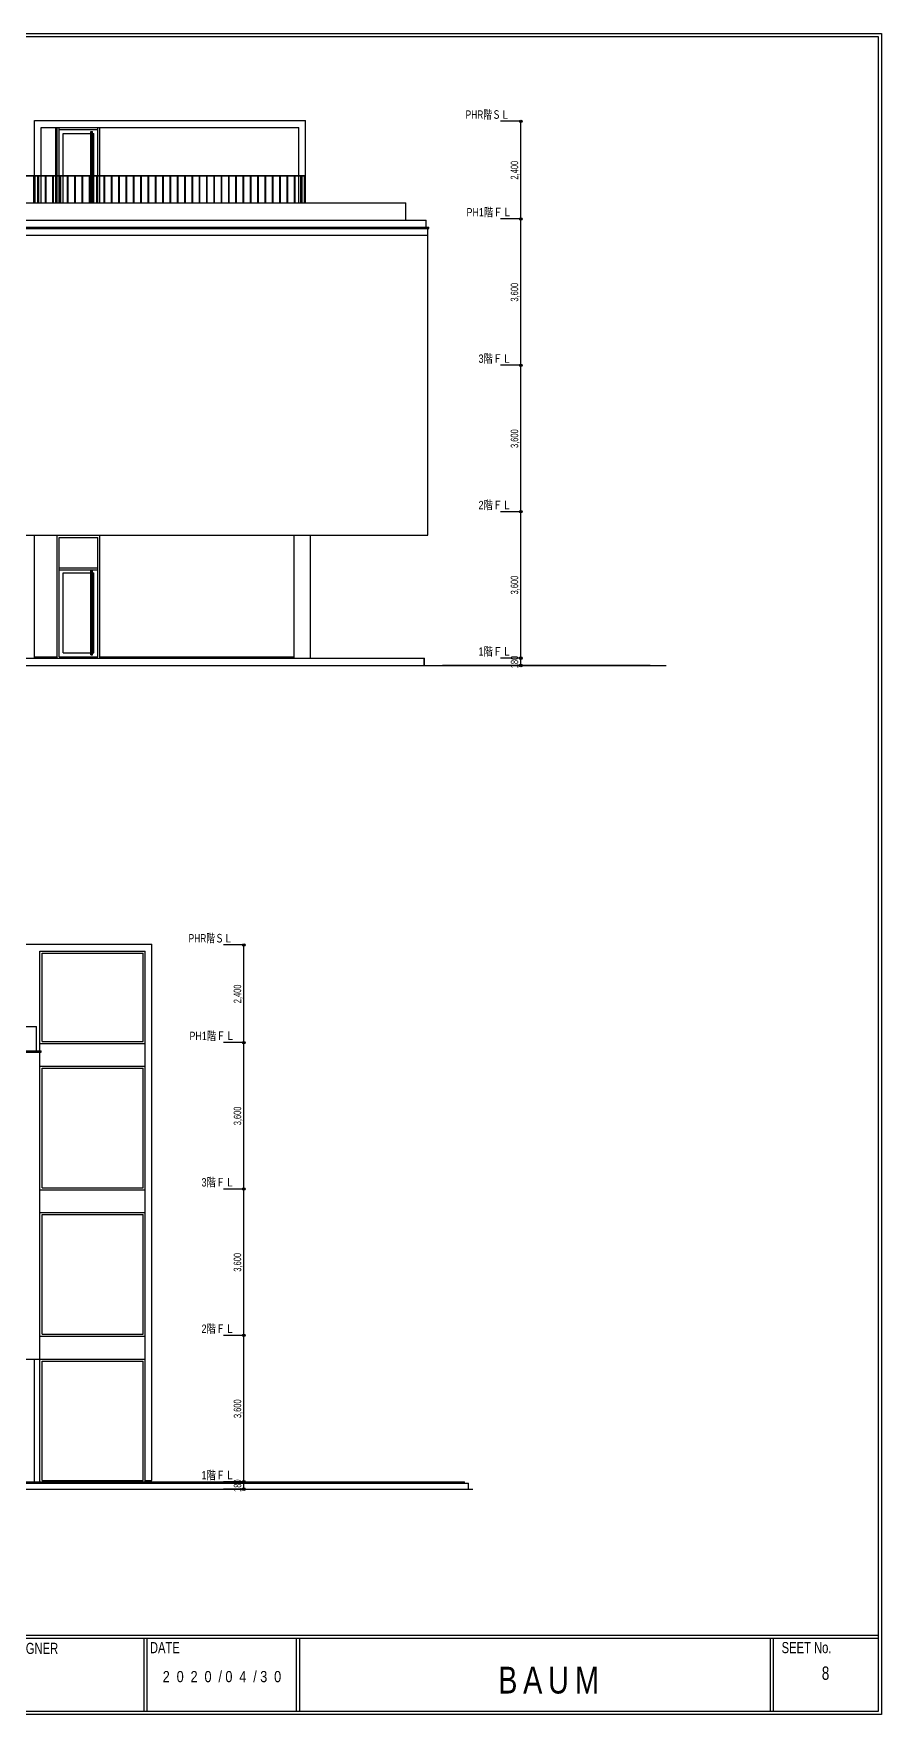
# Model space of a CAD drawing. Units: millimetres at full size, sheet at 1:150. Extents: x -30038 to 30038, y -20812 to 20512.
# Drawn here: x 9200 to 30038, y -20812 to 20512 of the extents above; entities that cross this region are included whole.
import ezdxf
from ezdxf.enums import TextEntityAlignment as Align

# ---------------------------------------------------------------- set-up
doc = ezdxf.new("R2010")
doc.units = ezdxf.units.MM
doc.header["$LTSCALE"] = 150
doc.header["$PDMODE"] = 32
doc.header["$PDSIZE"] = 60
for name, color, linetype in [('0-0_ﾚｲﾔ-0', 4, 'Continuous'), ('0-5_ﾚｲﾔ-5', 3, 'Continuous'), ('0-6_ﾚｲﾔ-6', 4, 'Continuous')]:
    doc.layers.add(name, color=color, linetype=linetype)
doc.styles.add('游ゴシック Light', font='')
doc.styles.get('游ゴシック Light').set_extended_font_data('游ゴシック Light')

msp = doc.modelspace()

# ---------------------------------------------------------------- linework, layer by layer
at = {"layer": '0-0_ﾚｲﾔ-0'}
for p, q in [((-30037.5, 20512.5), (30037.5, 20512.5)), ((-29962.5, 20437.5), (29962.5, 20437.5)), ((29962.5, 20437.5), (29962.5, -20737.5)), ((30037.5, 20512.5), (30037.5, -20812.5)), ((-29962.5, -18862.5), (29962.5, -18862.5)), ((-29962.5, -18937.5), (29962.5, -18937.5)), ((11906.2, -18937.5), (11906.2, -20737.5)), ((11981.2, -18937.5), (11981.2, -20737.5)), ((15656.2, -18937.5), (15656.2, -20737.5)), ((15731.2, -18937.5), (15731.2, -20737.5)), ((27300, -18937.5), (27300, -20737.5)), ((27375, -18937.5), (27375, -20737.5)), ((30037.5, -20812.5), (-30037.5, -20812.5)), ((29962.5, -20737.5), (-29962.5, -20737.5))]:
    msp.add_line(p, q, dxfattribs=at)
at = {"layer": '0-5_ﾚｲﾔ-5'}
for p, q in [((9217.3, 18207), (9217.4, 18207)), ((9217.4, 17027), (9217.4, 18357)), ((9217.4, 17027), (9217.4, 18207)), ((9385.4, 17027), (9385.4, 18207)), ((10826.3, 18207), (10826.4, 18207)), ((10826.4, 17027), (10826.4, 18207)), ((10826.4, 17027), (10826.4, 18207)), ((15717.4, 17027), (15717.4, 18207)), ((15885.4, 16352), (15885.4, 18357)), ((-16733.5, 17012), (15801.2, 17012)), ((9206.4, 16352), (9206.4, 17012)), ((9221.4, 16352), (9221.4, 17012)), ((9241.4, 16352), (9241.4, 17012)), ((9301.4, 16352), (9301.4, 17012)), ((9313.9, 16352), (9313.9, 17012)), ((9328.9, 16352), (9328.9, 17012)), ((9385.4, 16352), (9385.4, 17012)), ((9493.9, 16352), (9493.9, 17012)), ((9508.9, 16352), (9508.9, 17012)), ((9673.9, 16352), (9673.9, 17012)), ((9688.9, 16352), (9688.9, 17012)), ((9853.9, 16352), (9853.9, 17012)), ((9868.9, 16352), (9868.9, 17012)), ((10033.9, 16352), (10033.9, 17012)), ((10048.9, 16352), (10048.9, 17012)), ((10213.9, 16352), (10213.9, 17012)), ((10228.9, 16352), (10228.9, 17012)), ((10393.9, 16352), (10393.9, 17012)), ((10408.9, 16352), (10408.9, 17012)), ((10573.9, 16352), (10573.9, 17012)), ((10588.9, 16352), (10588.9, 17012)), ((10753.9, 16352), (10753.9, 17012)), ((10768.9, 16352), (10768.9, 17012)), ((10826.4, 16352), (10826.4, 17012)), ((10826.4, 16352), (10826.4, 17012)), ((10933.9, 16352), (10933.9, 17012)), ((10948.9, 16352), (10948.9, 17012)), ((11113.9, 16352), (11113.9, 17012)), ((11128.9, 16352), (11128.9, 17012)), ((11293.9, 16352), (11293.9, 17012)), ((11308.9, 16352), (11308.9, 17012)), ((11473.9, 16352), (11473.9, 17012)), ((11488.9, 16352), (11488.9, 17012)), ((11653.9, 16352), (11653.9, 17012)), ((11668.9, 16352), (11668.9, 17012)), ((11833.9, 16352), (11833.9, 17012)), ((11848.9, 16352), (11848.9, 17012)), ((12013.9, 16352), (12013.9, 17012)), ((12028.9, 16352), (12028.9, 17012)), ((12193.9, 16352), (12193.9, 17012)), ((12208.9, 16352), (12208.9, 17012)), ((12373.9, 16352), (12373.9, 17012)), ((12388.9, 16352), (12388.9, 17012)), ((12553.9, 16352), (12553.9, 17012)), ((12568.9, 16352), (12568.9, 17012)), ((12733.9, 16352), (12733.9, 17012)), ((12748.9, 16352), (12748.9, 17012)), ((12913.9, 16352), (12913.9, 17012)), ((12928.9, 16352), (12928.9, 17012)), ((13093.9, 16352), (13093.9, 17012)), ((13108.9, 16352), (13108.9, 17012)), ((13273.9, 16352), (13273.9, 17012)), ((13288.9, 16352), (13288.9, 17012)), ((13453.9, 16352), (13453.9, 17012)), ((13468.9, 16352), (13468.9, 17012)), ((13633.9, 16352), (13633.9, 17012)), ((13648.9, 16352), (13648.9, 17012)), ((13813.9, 16352), (13813.9, 17012)), ((13828.9, 16352), (13828.9, 17012)), ((13993.9, 16352), (13993.9, 17012)), ((14008.9, 16352), (14008.9, 17012)), ((14173.9, 16352), (14173.9, 17012)), ((14188.9, 16352), (14188.9, 17012)), ((14353.9, 16352), (14353.9, 17012)), ((14368.9, 16352), (14368.9, 17012)), ((14533.9, 16352), (14533.9, 17012)), ((14548.9, 16352), (14548.9, 17012)), ((14713.9, 16352), (14713.9, 17012)), ((14728.9, 16352), (14728.9, 17012)), ((14893.9, 16352), (14893.9, 17012)), ((14908.9, 16352), (14908.9, 17012)), ((15073.9, 16352), (15073.9, 17012)), ((15088.9, 16352), (15088.9, 17012)), ((15253.9, 16352), (15253.9, 17012)), ((15268.9, 16352), (15268.9, 17012)), ((15433.9, 16352), (15433.9, 17012)), ((15448.9, 16352), (15448.9, 17012)), ((15613.9, 16352), (15613.9, 17012)), ((15628.9, 16352), (15628.9, 17012)), ((15717.4, 16352), (15717.4, 17012)), ((15766.4, 16352), (15766.4, 17012)), ((15781.4, 16352), (15781.4, 17012)), ((15801.2, 17027), (15861.5, 17027)), ((15801.2, 17012), (15801.2, 17027)), ((15801.2, 17012), (15861.5, 17012)), ((15801.4, 16352), (15801.4, 17012)), ((15861.4, 16352), (15861.4, 17012)), ((15861.5, 17012), (15861.5, 17027)), ((18885.4, 11777), (18885.4, 15722)), ((18885.4, 8177), (18885.4, 12227)), ((18885.4, 8342), (18885.4, 11777)), ((18885.4, 8342), (18885.4, 8372)), ((-19282.6, 8177), (18885.4, 8177)), ((9217.4, 5187), (9217.4, 8177)), ((9217.4, 5187), (9217.4, 8177)), ((9776.4, 5187), (9776.4, 8177)), ((10826.4, 5187), (10826.4, 8177)), ((15601.4, 5187), (15601.4, 8177)), ((-28500, 4977), (24750, 4977)), ((-28500, 4976), (24750, 4976)), ((-28500, 4975), (24750, 4975)), ((9217.4, 5187), (9776.4, 5187)), ((9217.4, 5157), (9217.4, 5187)), ((10826.4, 5187), (15601.4, 5187)), ((15601.4, 5157), (15601.4, 5187)), ((9356.2, -4500), (9356.2, -2045)), ((11938.2, -4875), (11938.2, -2045)), ((12106.2, -4875), (12106.2, -2045)), ((9356.2, -4875), (9356.2, -4530)), ((9356.2, -8225), (9356.2, -4530)), ((11938.2, -8475), (11938.2, -4875)), ((12106.2, -8475), (12106.2, -4875)), ((9356.2, -12075), (9356.2, -8225)), ((11938.2, -12075), (11938.2, -8475)), ((12106.2, -12075), (12106.2, -8475)), ((9356.2, -15065), (9356.2, -11525)), ((11938.2, -15065), (11938.2, -11525)), ((12106.2, -15065), (12106.2, -11525)), ((9192.6, -12075), (9356.2, -12075)), ((-11577.8, -15276), (19995.5, -15276)), ((-11577.8, -15277), (19995.5, -15277)), ((11938.2, -15065), (12106.2, -15065)), ((11938.2, -15095), (11938.2, -15065)), ((12092.2, -15095), (12092.2, -15065)), ((19995.5, -15277), (19995.5, -15275))]:
    msp.add_line(p, q, dxfattribs=at)
at = {"layer": '0-5_ﾚｲﾔ-5', "color": 4}
for p, q in [((9385.4, 18207), (15717.4, 18207)), ((9742.4, 17027), (9742.4, 18207)), ((9776.4, 17027), (9776.4, 18207)), ((9826.4, 17027), (9826.4, 18207)), ((9826.4, 18157), (9826.4, 18207)), ((10776.4, 17027), (10776.4, 18207)), ((10776.4, 18157), (10776.4, 18207)), ((10826.3, 17027), (10826.3, 18207)), ((15885.4, 18207), (15885.4, 18375)), ((21175.4, 18357), (20675.4, 18357)), ((21175.4, 15957), (21175.4, 18357)), ((9826.4, 18157), (10776.4, 18157)), ((9926.4, 18057), (10606.9, 18057)), ((9926.4, 17027), (9926.4, 18057)), ((10610.7, 17027), (10610.7, 18107)), ((10617.7, 17027), (10617.7, 18107)), ((10626.4, 17027), (10626.4, 18107)), ((10635.1, 17027), (10635.1, 18107)), ((10642, 17027), (10642, 18107)), ((10645.9, 17027), (10645.9, 18107)), ((10645.9, 18057), (10676.4, 18057)), ((10676.4, 17027), (10676.4, 18057)), ((9742.4, 16352), (9742.4, 17012)), ((9776.4, 16352), (9776.4, 17012)), ((9826.4, 16352), (9826.4, 17012)), ((9926.4, 16352), (9926.4, 17012)), ((10606.9, 16352), (10606.9, 17012)), ((10610.7, 16352), (10610.7, 17012)), ((10610.7, 16352), (10610.7, 17012)), ((10617.7, 16352), (10617.7, 17012)), ((10617.7, 16352), (10617.7, 17012)), ((10626.4, 16352), (10626.4, 17012)), ((10626.4, 16352), (10626.4, 17012)), ((10635.1, 16352), (10635.1, 17012)), ((10635.1, 16352), (10635.1, 17012)), ((10642, 16352), (10642, 17012)), ((10642, 16352), (10642, 17012)), ((10645.9, 16352), (10645.9, 17012)), ((10676.4, 16352), (10676.4, 17012)), ((10776.4, 16352), (10776.4, 17012)), ((10826.3, 16352), (10826.3, 17012)), ((-198.6, 16352), (18351.4, 16352)), ((18351.4, 15927), (18351.4, 16352)), ((-19248.6, 15927), (18851.4, 15927)), ((-198.6, 15752), (18915.4, 15752)), ((-198.6, 15722), (18915.4, 15722)), ((18851.4, 15752), (18851.4, 15927)), ((18915.4, 15722), (18915.4, 15752)), ((21175.4, 15957), (20675.4, 15957)), ((21175.4, 15957), (20675.4, 15957)), ((21175.4, 12357), (21175.4, 15957)), ((21175.4, 12357), (20675.4, 12357)), ((21175.4, 12357), (20675.4, 12357)), ((21175.4, 8757), (21175.4, 12357)), ((21175.4, 8757), (20675.4, 8757)), ((21175.4, 8757), (20675.4, 8757)), ((21175.4, 5157), (21175.4, 8757)), ((9826.4, 5187), (9826.4, 8127)), ((9826.4, 8127), (10776.4, 8127)), ((10776.4, 5187), (10776.4, 8127)), ((15601.4, 5157), (15601.4, 8177)), ((16001.4, 5157), (16001.4, 8177)), ((9826.4, 7327), (10776.4, 7327)), ((9926.4, 7257), (10606.9, 7257)), ((9926.4, 5287), (9926.4, 7257)), ((10610.7, 5237), (10610.7, 7307)), ((10617.7, 5237), (10617.7, 7307)), ((10626.4, 5237), (10626.4, 7307)), ((10635.1, 5237), (10635.1, 7307)), ((10642, 5237), (10642, 7307)), ((10645.9, 5237), (10645.9, 7307)), ((10645.9, 7257), (10676.4, 7257)), ((10776.4, 7327), (10776.4, 7377)), ((9776.4, 5157), (9776.4, 5187)), ((9776.4, 5157), (9776.4, 5187)), ((9826.4, 5187), (10776.4, 5187)), ((9926.4, 5287), (10606.9, 5287)), ((10606.9, 5237), (10610.7, 5237)), ((10610.7, 5237), (10617.7, 5237)), ((10617.7, 5237), (10626.4, 5237)), ((10626.4, 5237), (10635.1, 5237)), ((10635.1, 5237), (10642, 5237)), ((10642, 5237), (10645.9, 5237)), ((10826.4, 5157), (10826.4, 5187)), ((10826.4, 5157), (10826.4, 5187)), ((18796.4, 4977), (18796.4, 5157)), ((18806.4, 4977), (18806.4, 5157)), ((21175.4, 5157), (20675.4, 5157)), ((21175.4, 5157), (20675.4, 5157)), ((21175.4, 4977), (20675.4, 4977)), ((21175.4, 4977), (21175.4, 5157)), ((24351.4, 4977), (24351.4, 4987)), ((9356.2, -2045), (11938.2, -2045)), ((11938.2, -4295), (11938.2, -2045)), ((11938.2, -2095), (11938.2, -2045)), ((12106.2, -2045), (12106.2, -1877)), ((14366.2, -1895), (13866.2, -1895)), ((14366.2, -4295), (14366.2, -1895)), ((9406.2, -4265), (9406.2, -2095)), ((9406.2, -2095), (11888.2, -2095)), ((11888.2, -4265), (11888.2, -2095)), ((9272.2, -4500), (9272.2, -3900)), ((-9341.8, -4530), (9386.2, -4530)), ((9356.2, -4315), (11938.2, -4315)), ((9356.2, -4695), (9356.2, -4530)), ((9386.2, -4530), (9386.2, -4500)), ((9406.2, -4265), (11888.2, -4265)), ((11938.2, -4315), (11938.2, -4265)), ((14366.2, -4295), (13866.2, -4295)), ((14366.2, -4295), (13866.2, -4295)), ((14366.2, -7895), (14366.2, -4295)), ((9356.2, -4875), (11938.2, -4875)), ((9406.2, -4925), (11888.2, -4925)), ((9406.2, -7865), (9406.2, -4925)), ((11888.2, -7865), (11888.2, -4925)), ((11938.2, -4925), (11938.2, -4875)), ((11938.2, -7895), (11938.2, -4875)), ((11938.2, -7895), (11938.2, -4875)), ((11938.2, -4925), (11938.2, -4875)), ((9356.2, -7915), (11938.2, -7915)), ((9406.2, -7865), (11888.2, -7865)), ((11938.2, -7915), (11938.2, -7865)), ((11938.2, -7915), (11938.2, -7865)), ((14366.2, -7895), (13866.2, -7895)), ((14366.2, -7895), (13866.2, -7895)), ((14366.2, -11495), (14366.2, -7895)), ((9356.2, -11495), (9356.2, -8475)), ((9356.2, -8525), (9356.2, -8475)), ((9356.2, -8475), (11938.2, -8475)), ((11888.2, -11465), (11888.2, -8525)), ((11938.2, -11495), (11938.2, -8475)), ((11938.2, -8525), (11938.2, -8475)), ((9356.2, -11515), (11938.2, -11515)), ((9406.2, -11465), (11888.2, -11465)), ((14366.2, -11495), (13866.2, -11495)), ((14366.2, -11495), (13866.2, -11495)), ((14366.2, -15095), (14366.2, -11495)), ((9356.2, -12075), (9356.2, -11910)), ((-9311.8, -12075), (9356.2, -12075)), ((9222.2, -15095), (9222.2, -12075)), ((9356.2, -12075), (11938.2, -12075)), ((9406.2, -12125), (11888.2, -12125)), ((9406.2, -15065), (9406.2, -12125)), ((11888.2, -15065), (11888.2, -12125)), ((9356.2, -15095), (9356.2, -15065)), ((9406.2, -15065), (11888.2, -15065)), ((14366.2, -15095), (13866.2, -15095)), ((14366.2, -15095), (13866.2, -15095)), ((14366.2, -15275), (13866.2, -15275)), ((14366.2, -15275), (14366.2, -15095)), ((19791.7, -15125), (19791.7, -15095)), ((19892.7, -15275), (19892.7, -15125))]:
    msp.add_line(p, q, dxfattribs=at)
at = {"layer": '0-5_ﾚｲﾔ-5'}
for points in [[(9217.3, 17027), (9217.3, 18207), (9217.4, 18207)], [(-16733.5, 17012), (-16733.5, 17027), (15801.2, 17027)], [(-11577.8, -15277), (-11577.8, -15275), (19995.5, -15275)]]:
    msp.add_lwpolyline(points, dxfattribs=at)
at = {"layer": '0-5_ﾚｲﾔ-5', "color": 4}
for points in [[(9217.4, 18207), (9217.4, 18375), (15885.4, 18375)], [(10606.9, 17027), (10606.9, 18107), (10610.7, 18107)], [(10610.7, 17027), (10610.7, 18107), (10617.7, 18107)], [(10617.7, 17027), (10617.7, 18107), (10626.4, 18107)], [(10626.4, 17027), (10626.4, 18107), (10635.1, 18107)], [(10635.1, 17027), (10635.1, 18107), (10642, 18107)], [(10642, 17027), (10642, 18107), (10645.9, 18107)], [(-198.6, 15557), (18885.4, 15557), (18885.4, 15722)], [(-198.6, 8177), (18885.4, 8177), (18885.4, 8342)], [(9826.4, 7327), (9826.4, 7377), (10776.4, 7377)], [(10606.9, 5237), (10606.9, 7307), (10610.7, 7307)], [(10610.7, 5237), (10610.7, 7307), (10617.7, 7307)], [(10617.7, 5237), (10617.7, 7307), (10626.4, 7307)], [(10626.4, 5237), (10626.4, 7307), (10635.1, 7307)], [(10635.1, 5237), (10635.1, 7307), (10642, 7307)], [(10642, 5237), (10642, 7307), (10645.9, 7307)], [(10645.9, 5287), (10676.4, 5287), (10676.4, 7257)], [(-20333.6, 4977), (-20333.6, 5157), (18796.4, 5157)], [(18796.4, 4977), (18796.4, 5157), (18806.4, 5157)], [(19251.4, 4977), (19251.4, 4987), (24351.4, 4987)], [(7988.2, -2045), (7988.2, -1877), (12106.2, -1877)], [(-9227.8, -4325), (-9227.8, -3900), (9272.2, -3900)], [(-9341.8, -4530), (-9341.8, -4500), (9386.2, -4500)], [(9406.2, -11465), (9406.2, -8525), (11888.2, -8525)], [(-11477.8, -15125), (-11477.8, -15095), (19791.7, -15095)], [(-11477.8, -15275), (-11477.8, -15125), (19892.7, -15125)]]:
    msp.add_lwpolyline(points, dxfattribs=at)
for p in [(21175.4, 18357), (21175.4, 15957), (21175.4, 12357), (21175.4, 8757), (21175.4, 8757), (21175.4, 5157), (21175.4, 4977), (14366.2, -1895), (14366.2, -4295), (14366.2, -7895), (14366.2, -11495), (14366.2, -15095), (14366.2, -15275)]:
    msp.add_point(p, dxfattribs=at)

# ---------------------------------------------------------------- texts
at = {"layer": '0-0_ﾚｲﾔ-0', "style": '游ゴシック Light', "width": 0.75}
for s, p in [('DESIGNER', (8364.1, -19409.5)), ('DATE', (12058.7, -19391)), ('SEET No.', (27585, -19390.1))]:
    msp.add_text(s, height=274.9, dxfattribs=at).set_placement(p, align=Align.BOTTOM_LEFT)
at = {"layer": '0-0_ﾚｲﾔ-0', "insert": (20620.5, -20308.5), "char_height": 659.8, "attachment_point": 7, "style": '游ゴシック Light'}
msp.add_mtext('\\T1.3;\\W0.8;BAUM', dxfattribs=at)
at = {"layer": '0-5_ﾚｲﾔ-5', "color": 7, "style": '游ゴシック Light'}
for s, width, p in [('PHR階ＳＬ', 0.75, (19817.8, 18357)), ('PH1階ＦＬ', 0.8, (19839.1, 15957)), ('3階ＦＬ', 0.8, (20136.1, 12357)), ('2階ＦＬ', 0.8, (20136.1, 8757)), ('1階ＦＬ', 0.8, (20136.1, 5157)), ('PHR階ＳＬ', 0.75, (13008.6, -1895)), ('PH1階ＦＬ', 0.8, (13029.9, -4295)), ('3階ＦＬ', 0.8, (13326.9, -7895)), ('2階ＦＬ', 0.8, (13326.9, -11495)), ('1階ＦＬ', 0.8, (13326.9, -15095))]:
    msp.add_text(s, height=205.3, dxfattribs=dict(at, width=width)).set_placement(p, align=Align.BOTTOM_LEFT)
at = {"layer": '0-5_ﾚｲﾔ-5', "color": 7, "style": '游ゴシック Light', "width": 0.75}
for s, p in [('2,400', (21165.4, 16924.3)), ('3,600', (21165.4, 13924.3)), ('3,600', (21165.4, 10324.3)), ('3,600', (21165.4, 6724.3)), ('180', (21165.4, 4908.8)), ('2,400', (14356.2, -3327.7)), ('3,600', (14356.2, -6327.7)), ('3,600', (14356.2, -9927.7)), ('3,600', (14356.2, -13527.7)), ('180', (14356.2, -15343.2))]:
    msp.add_text(s, height=183.3, rotation=90, dxfattribs=at).set_placement(p, align=Align.BOTTOM_LEFT)
at = {"layer": '0-6_ﾚｲﾔ-6', "style": '游ゴシック Light', "width": 0.75}
msp.add_text('8', height=329.9, dxfattribs=at).set_placement((28573.4, -20062.5), align=Align.BOTTOM_LEFT)
at = {"layer": '0-6_ﾚｲﾔ-6', "insert": (12372.5, -20025), "char_height": 274.9, "attachment_point": 7, "style": '游ゴシック Light'}
msp.add_mtext('\\T1.97;\\W0.85;2020/04/30', dxfattribs=at)

doc.saveas('drawing.dxf')
